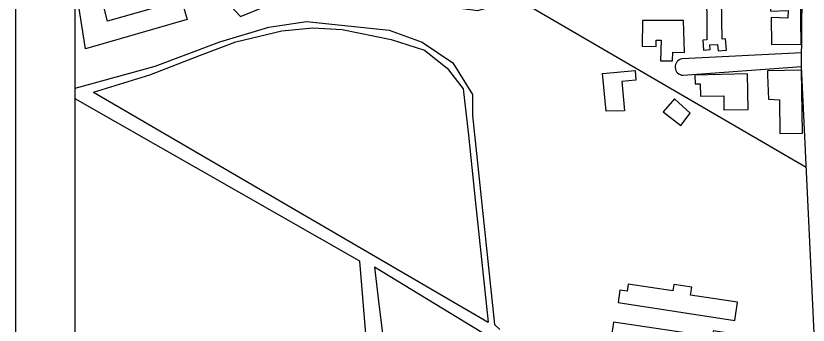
# Model space of a CAD drawing. Header units: millimetres. Extents: x -75360 to 914439, y -5036 to 71141.
# Drawn here: x 514647 to 534124, y 6776 to 14367 of the extents above; entities that cross this region are included whole.
import ezdxf

# ---------------------------------------------------------------- set-up
doc = ezdxf.new("R2010")
doc.units = ezdxf.units.MM

msp = doc.modelspace()

# ---------------------------------------------------------------- linework, layer by layer
for p, q in [((516105, 902), (516105, 27565)), ((516904, 14235), (516714, 14988)), ((518034, 14554), (516904, 14235))]:
    msp.add_line(p, q)
msp.add_lwpolyline([(514647, 28992), (551688, 28992), (551688, -4440), (514647, -4440)], close=True)
for points in [[(533961, 13126), (533999, 17476), (532456, 20592)], [(518199, 16481), (520169, 14353), (521867, 15045), (526005, 14499), (526975, 14789), (534079, 10654)], [(533153, 15956), (533177, 15288), (533544, 15302), (533555, 15013), (533172, 14999), (533196, 14480), (533632, 14500), (533623, 14312), (533214, 14326), (533225, 13664), (533956, 13676), (533917, 16005), (533153, 15956)], [(518124, 15771), (518437, 14675), (518717, 14755), (518855, 14274), (516363, 13561), (516105, 15174), (518124, 15771)], [(531628, 15234), (531631, 13776), (531534, 13769), (531551, 13527), (531719, 13539), (531711, 13653), (531897, 13666), (531908, 13510), (532114, 13525), (532094, 13803), (532014, 13797), (531986, 15265)], [(516105, 12594), (518076, 13136), (519665, 13732), (520864, 14089), (521790, 14229), (523823, 14017), (524633, 13723), (525388, 13214), (525871, 12441), (525871, 11925), (526411, 6794), (526548, 6672)], [(530053, 14252), (530040, 13622), (530385, 13615), (530388, 13773), (530508, 13771)], [(530508, 13771), (530498, 13266), (530793, 13260), (530797, 13472), (531081, 13467), (531059, 14250), (530053, 14252)], [(516557, 12497), (517941, 12921), (519187, 13399), (520055, 13732), (521186, 13997), (521948, 14074), (522669, 14034), (523874, 13783), (524694, 13522), (525248, 13084), (525645, 12572), (525775, 11435), (525937, 9849), (526261, 6849)], [(534545, 902), (533961, 13126)], [(529068, 12950), (529870, 13025), (529892, 12788), (529543, 12755), (529610, 12040), (529158, 12031), (529072, 12950)], [(531342, 12912), (531346, 12696), (531471, 12699), (531476, 12394), (532049, 12404), (532055, 12062), (532651, 12072), (532636, 12942), (531342, 12912)], [(533128, 12914), (533150, 12324), (533419, 12305), (533431, 11479), (533982, 11487), (533959, 13031), (533124, 13018), (533128, 12914)], [(516557, 12497), (526261, 6849)], [(521365, 902), (521374, 1723), (521529, 2946), (521708, 3574), (522204, 4464), (522948, 5196), (523331, 5572), (523104, 8343), (516105, 12331)], [(530842, 12330), (530558, 12012), (530994, 11676), (531226, 11976), (530842, 12330)], [(526251, 6506), (523461, 8203), (523562, 7368), (523658, 6570)], [(529451, 7331), (532320, 6891), (532388, 7337), (531235, 7514), (531264, 7708), (530820, 7776), (530796, 7616), (529698, 7784), (529672, 7611), (529498, 7638), (529451, 7331)], [(529151, 5675), (529734, 5568), (529822, 6372), (531732, 6091), (531621, 5340), (532140, 5263), (532331, 6558), (531787, 6638), (531766, 6492), (529342, 6849), (529169, 5671)]]:
    msp.add_lwpolyline(points)
msp.add_lwpolyline([(533965, 13457), (531024, 13314, 0.910234), (531051, 12908), (533961, 13126)], format="xyb")

doc.saveas('drawing.dxf')
